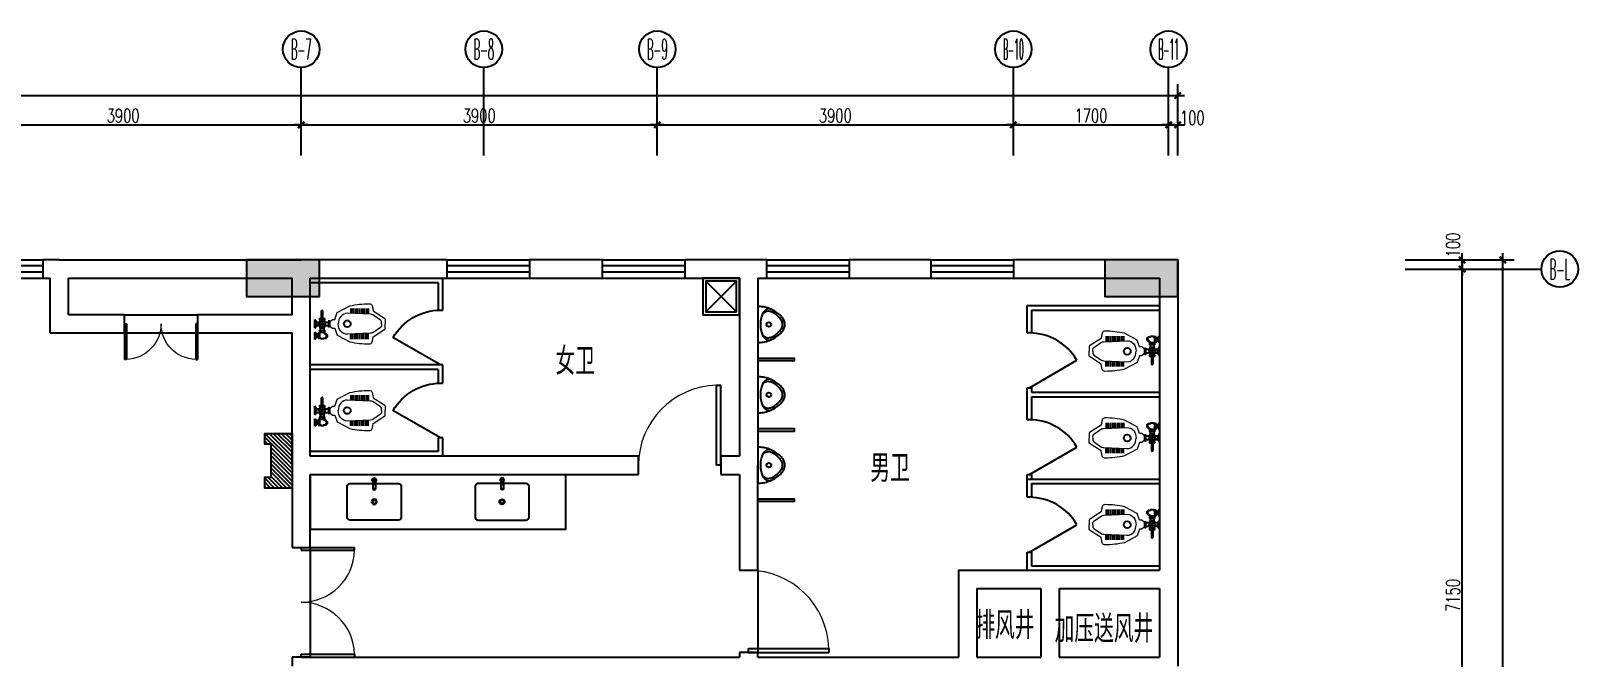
# Model space of a CAD drawing. Extents: x -41969 to 449372, y 65390 to 759577.
# Drawn here: x 196965 to 213909, y 733792 to 740650 of the extents above; entities that cross this region are included whole.
import ezdxf
from ezdxf.enums import TextEntityAlignment as Align

# ---------------------------------------------------------------- set-up
doc = ezdxf.new("R2010")
doc.units = 0
doc.header["$LTSCALE"] = 1000
doc.header["$MEASUREMENT"] = 0
doc.layers.add('74071 FF-SAN', color=4, linetype='Continuous', lineweight=20)
for name, color, linetype in [('AXIS_TEXT', 7, 'Continuous'), ('IN-door', 2, 'Continuous'), ('jg新结构柱', 9, 'Continuous'), ('WALL', 7, 'Continuous'), ('WINDOW', 2, 'Continuous'), ('WINDOW_TEXT', 7, 'Continuous'), ('卫生间洁具', 8, 'Continuous'), ('标注', 1, 'Continuous'), ('装修家具', 8, 'Continuous')]:
    doc.layers.add(name, color=color, linetype=linetype)
doc.styles.add('_TCH_AXIS', font='COMPLEX', dxfattribs={"bigfont": 'GBCBIG'})
doc.styles.add('COMPLEX', font='complex_.ttf')
doc.styles.add('DIM_FONT', font='SIMPLEX', dxfattribs={"width": 0.7, "bigfont": 'GBCBIG'})
doc.styles.add('SIMPLEX', font='SIMPLEX.SHX')
doc.styles.get("Standard").update_dxf_attribs({"font": 'gbenor.shx', "bigfont": 'gbcbig.shx'})
doc.dimstyles.new('DIMN', dxfattribs={"dimtxt": 300, "dimasz": 1, "dimexe": 250, "dimexo": 0, "dimgap": 150, "dimtad": 1, "dimdec": 0, "dimzin": 0, "dimdsep": 46, "dimtxsty": 'DIM_FONT', "dimblk": '_DIMX', "dimcen": 0.09, "dimclrd": 1, "dimclrt": 7, "dimadec": 0, "dimazin": 0, "dimtfac": 1, "dimtdec": 0, "dimtix": 1, "dimtmove": 2, "dimatfit": 3, "dimldrblk": '_DIMX', "dimfxl": 0, "dimtolj": 1, "dimtzin": 0, "dimarcsym": 0})

# ---------------------------------------------------------------- blocks, each defined once
blk = doc.blocks.new('A$C360C10AB')
at = {"color": 8}
for p, q in [((-3250, -350), (-3250, 0)), ((-3300, -50), (-4700, -50)), ((-3300, -50), (-3300, -350)), ((3150, -300), (4600, -300)), ((3150, -600), (3150, -300)), ((3200, -300), (4600, -300)), ((-3300, -350), (-3250, -350)), ((3200, -350), (4600, -350)), ((3200, -350), (4600, -350)), ((3200, -350), (3200, -600)), ((-3275, -950), (-3795, -650)), ((3200, -600), (3150, -600)), ((-3250, -950), (-4700, -950)), ((-3300, -950), (-4700, -950)), ((-3300, -1000), (-4700, -1000)), ((-3300, -1000), (-4700, -1000)), ((-3250, -950), (-3300, -950)), ((-3300, -950), (-3300, -950)), ((-3300, -1000), (-3300, -1150)), ((-3250, -1150), (-3250, -950)), ((-3250, -975), (-3250, -950)), ((3175, -1200), (3695, -900)), ((-3300, -1150), (-3250, -1150)), ((3150, -1550), (3150, -1200)), ((3150, -1200), (3200, -1200)), ((3200, -1200), (3200, -1250)), ((3200, -1250), (4600, -1250)), ((3200, -1250), (4600, -1250)), ((3200, -1300), (4600, -1300)), ((3200, -1300), (4600, -1300)), ((3200, -1300), (3200, -1550)), ((-3275, -1750), (-3795, -1450)), ((3200, -1550), (3150, -1550)), ((-3250, -1750), (-3300, -1750)), ((-3300, -1750), (-3300, -1900)), ((-3250, -1950), (-3250, -1750)), ((3175, -2150), (3695, -1850)), ((-3300, -1900), (-4700, -1900)), ((3150, -2225), (3150, -2150)), ((3150, -2150), (3200, -2150)), ((3150, -2400), (3150, -2200)), ((3150, -2200), (4600, -2200)), ((3200, -2150), (3200, -2200)), ((3200, -2200), (4600, -2200)), ((3200, -2250), (3200, -2400)), ((3200, -2250), (4600, -2250)), ((3200, -2250), (4600, -2250)), ((3200, -2400), (3150, -2400)), ((3175, -3000), (3695, -2700)), ((3150, -3200), (3150, -3000)), ((3150, -3000), (3200, -3000)), ((3200, -3000), (3200, -3150)), ((3200, -3150), (4600, -3150))]:
    blk.add_line(p, q, dxfattribs=at)
for points in [[(200, -878), (600, -878), (600, -907), (200, -907)], [(200, -1648), (600, -1648), (600, -1678), (200, -1678)], [(200, -2418), (600, -2418), (600, -2448), (200, -2448)]]:
    blk.add_lwpolyline(points, dxfattribs=at)
at = {"color": 8, "extrusion": (0, 0, -1)}
for centre in [(-3275, -950), (-3275, -1750)]:
    blk.add_ellipse(centre, major_axis=(424, 424), ratio=1, start_param=4.45059, end_param=5.497787, dxfattribs=at)
at = {"color": 8}
for centre in [(3175, -1200), (3175, -2150), (3175, -3000)]:
    blk.add_ellipse(centre, major_axis=(-424, 424), ratio=1, start_param=4.45059, end_param=5.497787, dxfattribs=at)
blk = doc.blocks.new('A$C6CAE1B6A')
at = {"color": 8}
for p, q in [((186, 387), (186, 325)), ((209, 387), (209, 326)), ((233, 387), (233, 327)), ((257, 387), (257, 328)), ((281, 387), (281, 329)), ((305, 387), (305, 330)), ((329, 387), (329, 331)), ((353, 387), (353, 332)), ((376, 387), (376, 333)), ((732, 361), (716, 361)), ((755, 366), (732, 366)), ((770, 391), (770, 311)), ((664, 240), (622, 240)), ((663, 201), (622, 201)), ((753, 240), (714, 240)), ((753, 201), (715, 201)), ((732, 338), (716, 338)), ((755, 331), (732, 331)), ((770, 268), (770, 172)), ((186, 53), (186, 115)), ((209, 53), (209, 114)), ((233, 53), (233, 113)), ((257, 53), (257, 112)), ((281, 53), (281, 111)), ((305, 53), (305, 110)), ((329, 53), (329, 109)), ((353, 53), (353, 108)), ((376, 53), (376, 107))]:
    blk.add_line(p, q, dxfattribs=at)
for points in [[(716, 374), (712, 374), (712, 378), (706, 378), (706, 382), (671, 382), (671, 376), (646, 376), (646, 363), (631, 363), (631, 344), (646, 344), (646, 329), (661, 329), (661, 324), (667, 324), (667, 313), (707, 313), (719, 321)], [(605, 247), (605, 193)], [(622, 193), (622, 247)], [(669, 245), (669, 263), (712, 263), (712, 243)], [(712, 197), (712, 178), (669, 178), (669, 195)], [(683, 167), (683, 83), (686, 80), (686, 76), (690, 76)], [(697, 167), (697, 83), (694, 80), (694, 76), (690, 76)]]:
    blk.add_lwpolyline(points, dxfattribs=at)
for points in [[(732, 379), (716, 379), (716, 321), (732, 321)], [(719, 313), (660, 313), (660, 293), (719, 293)], [(718, 178), (662, 178), (662, 167), (718, 167)], [(671, 293), (709, 293), (709, 263), (671, 263)]]:
    blk.add_lwpolyline(points, close=True, dxfattribs=at)
for centre, radius in [((416, 220), 37.7), ((689, 220), 32.4), ((689, 220), 12)]:
    blk.add_circle(centre, radius, dxfattribs=at)
for centre, radius, start, end in [((808, 351), 55, 133.5861, 226.4139), ((614, 239), 12, 43.7102, 136.2898), ((614, 201), 12, 223.7102, 316.2898), ((817, 220), 67.5, 135.0245, 224.9756)]:
    blk.add_arc(centre, radius, start, end, dxfattribs=at)
at = {"layer": '74071 FF-SAN', "color": 8}
for points in [[(605, 220), (605, 244), (578, 269), (551, 269), (526, 343), (387, 417, 0.052543), (173, 440, 0.132929), (154, 435, 0.161391), (145, 425, 0.043176), (139, 407, 0.005173), (135, 387), (130, 361), (5, 279, 0.19508), (0, 262), (0, 220)], [(605, 220), (605, 196), (578, 171), (551, 171), (526, 97), (387, 23, -0.052543), (173, 0, -0.132929), (154, 5, -0.161391), (145, 15, -0.043176), (139, 33, -0.005173), (135, 53), (130, 79), (5, 161, -0.19508), (0, 178), (0, 220)], [(41, 220), (41, 242, -0.210701), (52, 261), (136, 319, -0.078002), (159, 324), (413, 335, -0.245665), (487, 300, -0.196051), (513, 220, -0.196051)], [(41, 220), (41, 198, 0.210701), (52, 179), (136, 121, 0.078002), (159, 116), (413, 105, 0.245665), (487, 140, 0.196051), (513, 220, 0.196051)]]:
    blk.add_lwpolyline(points, format="xyb", dxfattribs=at)
blk = doc.blocks.new('A$C2B4B4DE6')
at = {"layer": '卫生间洁具', "color": 1}
blk.add_lwpolyline([(0, 400), (400, 400), (400, 0), (0, 0)], close=True, dxfattribs=at)
at = {"layer": '卫生间洁具', "color": 8}
blk.add_lwpolyline([(33, 367), (367, 367), (367, 33), (33, 33)], close=True, dxfattribs=at)
for points in [[(33, 367), (367, 33)], [(33, 33), (367, 367)]]:
    blk.add_lwpolyline(points, dxfattribs=at)
blk = doc.blocks.new('A$C59BC2475')
at = {"layer": '卫生间洁具', "color": 1}
for p, q in [((15, 226), (50, 150)), ((42, 238), (76, 162))]:
    blk.add_line(p, q, dxfattribs=at)
at = {"layer": '卫生间洁具', "color": 8}
for radius in [28.6, 19]:
    blk.add_circle((120, 29), radius, dxfattribs=at)
at = {"layer": '卫生间洁具', "color": 1}
blk.add_arc((22, 247), 21.9, 303.7888, 284.8126, dxfattribs=at)
at = {"layer": '卫生间洁具', "color": 8}
for centre, radius, start, end in [((22, 247), 11.7, 310.7142, 277.8871), ((22, 247), 10.2, 312.6958, 275.9055), ((23, 245), 2.73, 24.3007, 204.3007), ((298, 344), 295, 199.8088, 208.7925), ((-234, 104), 295, 19.8088, 28.7925), ((42, 203), 2.73, 204.3007, 24.3007)]:
    blk.add_arc(centre, radius, start, end, dxfattribs=at)
at = {"layer": '卫生间洁具', "color": 8, "extrusion": (-1.1128e-26, -1.18513e-26, -1)}
for centre in [(59, 165), (59, 164)]:
    blk.add_ellipse(centre, major_axis=(-13.3, -6), ratio=0.448066, start_param=3.141593, end_param=6.283185, dxfattribs=at)
at = {"layer": '卫生间洁具', "color": 1, "extrusion": (-1.1128e-26, -1.18513e-26, -1)}
blk.add_ellipse((63, 156), major_axis=(-13.3, -6), ratio=0.448066, start_param=3.141593, end_param=6.283185, dxfattribs=at)
blk = doc.blocks.new('A$C2BEA3424')
at = {"layer": '卫生间洁具', "color": 8}
for points in [[(46, 0), (389, 187, 0.056281), (357, 240, 0.051243), (311, 287, 0.047086), (253, 329, 0.038643), (200, 354, 0.050944), (157, 365, 0.073316), (111, 366, 0.092337), (75, 355, 0.092337), (46, 331, 0.073316), (22, 292, 0.050944), (8, 249, 0.038643), (1, 191, 0.047086), (3, 120, 0.051243), (19, 56, 0.056281)], [(147, 222, -0.999985), (171, 179, -0.999985)]]:
    blk.add_lwpolyline(points, format="xyb", close=True, dxfattribs=at)
for points in [[(295, 196, 0.099174), (299, 234, 0.110283), (288, 267, 0.092873), (261, 297, 0.05733), (232, 315, 0.037877), (184, 333, 0.072182), (122, 342, 0.124936), (87, 333), (87, 333, 0.124936), (60, 308, 0.072182), (34, 252, 0.037877), (23, 201, 0.05733), (22, 167, 0.092873), (34, 128, 0.110283), (55, 102, 0.099174), (89, 84)], [(2, 135, 0.078162), (12, 112, 0.158684), (36, 94, 0.087457), (89, 84, 0.073385), (138, 92, 0.051629), (203, 119), (203, 119, 0.051629), (262, 159, 0.073385), (295, 197, 0.087457), (316, 246, 0.158684), (313, 276, 0.078162), (299, 297)]]:
    blk.add_lwpolyline(points, format="xyb", dxfattribs=at)
blk = doc.blocks.new('asdsdggf54554')
at = {"layer": 'jg新结构柱'}
h = blk.add_hatch(color=256, dxfattribs=at)
h.paths.add_polyline_path([(-88250, -2243116), (-88771, -2243116), (-88771, -2243366), (-88250, -2243366)])
h.paths.add_polyline_path([(-77521, -2218066), (-77521, -2217666), (-78321, -2217666), (-78321, -2218066)])
h.paths.add_polyline_path([(-86921, -2218066), (-86921, -2217666), (-87721, -2217666), (-87721, -2218066)])
h.paths.add_polyline_path([(-86971, -2243366), (-87550, -2243366), (-87550, -2243116), (-87221, -2243116), (-87221, -2240916), (-86971, -2240916)])
h.paths.add_polyline_path([(-86921, -2235516), (-89271, -2235516), (-89271, -2235816), (-87221, -2235816), (-87221, -2237016), (-86921, -2237016)])
h.paths.add_polyline_path([(-85221, -2240666), (-85221, -2240016), (-84971, -2240016), (-84971, -2240416), (-83121, -2240416), (-83121, -2240666)])
h.paths.add_polyline_path([(-77521, -2240666), (-77521, -2240016), (-77771, -2240016), (-77771, -2240416), (-79171, -2240416), (-79171, -2240666)])
h.paths.add_polyline_path([(-77521, -2224816), (-77521, -2225466), (-77821, -2225466), (-77821, -2225116), (-79171, -2225116), (-79171, -2224816)])
h.paths.add_polyline_path([(-85321, -2224816), (-85321, -2225516), (-85021, -2225516), (-85021, -2225116), (-83571, -2225116), (-83571, -2224816)])
h.paths.add_polyline_path([(-83571, -2232566), (-83571, -2232866), (-84921, -2232866), (-84921, -2233416), (-85221, -2233416), (-85221, -2232016), (-84921, -2232016), (-84921, -2232566)])
h.paths.add_polyline_path([(-79171, -2232566), (-79171, -2232866), (-77821, -2232866), (-77821, -2233416), (-77521, -2233416), (-77521, -2232016), (-77821, -2232016), (-77821, -2232566)])
h.paths.add_polyline_path([(-76121, -2243116), (-76721, -2243116), (-76721, -2243366), (-76371, -2243366), (-76371, -2244766), (-76121, -2244766)])
h.paths.add_polyline_path([(-79221, -2244766), (-79421, -2244766), (-79421, -2243366), (-79821, -2243366), (-79821, -2243116), (-78821, -2243116), (-78821, -2243366), (-79221, -2243366)])
h.paths.add_polyline_path([(-76371, -2252166), (-76121, -2252166), (-76121, -2251916), (-76121, -2250466), (-76371, -2250466)])
h.paths.add_polyline_path([(-83096, -2245116), (-83346, -2245116), (-83346, -2245366), (-83346, -2247366), (-83096, -2247366)])
h.paths.add_polyline_path([(-79221, -2251166), (-79421, -2251166), (-79421, -2252566), (-79821, -2252566), (-79821, -2252816), (-78821, -2252816), (-78821, -2252566), (-79221, -2252566)])
h.paths.add_polyline_path([(-83121, -2251166), (-83321, -2251166), (-83321, -2252516), (-83721, -2252516), (-83721, -2252816), (-82721, -2252816), (-82721, -2252516), (-83121, -2252516)])
h.paths.add_polyline_path([(-95021, -2243416), (-95021, -2242116), (-94721, -2242116), (-94721, -2243116), (-93371, -2243116), (-93371, -2243416)])
h.paths.add_polyline_path([(-97021, -2235516), (-94821, -2235516), (-94821, -2235816), (-96721, -2235816), (-96721, -2237266), (-97021, -2237266)])
h.paths.add_polyline_path([(-96771, -2243365), (-97421, -2243365), (-97421, -2243115), (-97021, -2243115), (-97021, -2241665), (-96771, -2241665)])
h.paths.add_polyline_path([(-91171, -2247015), (-90871, -2247015), (-90871, -2245415), (-90521, -2245415), (-90521, -2245115), (-91521, -2245115), (-91521, -2245415), (-91171, -2245415)])
h.paths.add_polyline_path([(-90871, -2251166), (-91171, -2251166), (-91171, -2252516), (-91721, -2252516), (-91721, -2252816), (-90321, -2252816), (-90321, -2252516), (-90871, -2252516)])
h.paths.add_polyline_path([(-98946, -2245116), (-98696, -2245116), (-98696, -2245366), (-98696, -2247366), (-98946, -2247366)])
h.paths.add_polyline_path([(-105671, -2252166), (-105921, -2252166), (-105921, -2251916), (-105921, -2250466), (-105671, -2250466)])
h.paths.add_polyline_path([(-98721, -2251166), (-98921, -2251166), (-98921, -2252516), (-99321, -2252516), (-99321, -2252816), (-98321, -2252816), (-98321, -2252516), (-98721, -2252516)])
h.paths.add_polyline_path([(-102621, -2251166), (-102821, -2251166), (-102821, -2252566), (-103221, -2252566), (-103221, -2252816), (-102221, -2252816), (-102221, -2252566), (-102621, -2252566)])
h.paths.add_polyline_path([(-105921, -2243116), (-105321, -2243116), (-105321, -2243366), (-105671, -2243366), (-105671, -2244766), (-105921, -2244766)])
h.paths.add_polyline_path([(-102821, -2244765), (-102621, -2244765), (-102621, -2243365), (-102221, -2243365), (-102221, -2243115), (-103221, -2243115), (-103221, -2243365), (-102821, -2243365)])
h.paths.add_polyline_path([(-105121, -2236016), (-105121, -2235616), (-105921, -2235616), (-105921, -2236016)])
h.paths.add_polyline_path([(-96221, -2218066), (-96221, -2217666), (-97021, -2217666), (-97021, -2218066)])
h.paths.add_polyline_path([(-105121, -2218066), (-105121, -2217666), (-105921, -2217666), (-105921, -2218066)])
for points in [[(-86921, -2218066), (-86921, -2217666), (-87721, -2217666), (-87721, -2218066)], [(-77521, -2218066), (-77521, -2217666), (-78321, -2217666), (-78321, -2218066)]]:
    blk.add_lwpolyline(points, close=True, dxfattribs=at)
blk = doc.blocks.new('_AXISO')
blk.add_circle((0, 0), 0.5)
at = {"layer": 'AXIS_TEXT', "style": 'COMPLEX', "width": 1.041667}
blk.add_attdef('A', text='', height=0.56, dxfattribs=at).set_placement((-0.25, -0.28), (0.25, -0.28), align=Align.FIT)
blk = doc.blocks.new('_DIMX')
blk.add_line((-150, 0), (150, 0))
at = {"const_width": 50}
blk.add_lwpolyline([(-70, -70), (70, 70)], dxfattribs=at)
blk = doc.blocks.new('*D69')
at = {"layer": 'Defpoints', "color": 0}
for p in [(104879, -2131215), (100979, -2131549), (104879, -2131549)]:
    blk.add_point(p, dxfattribs=at)
at = {"layer": '标注', "color": 0, "lineweight": -2}
for p, q in [((100979, -2131549), (100979, -2131090)), ((104879, -2131549), (104879, -2131090))]:
    blk.add_line(p, q, dxfattribs=at)
at = {"layer": '标注', "color": 1, "lineweight": -2}
blk.add_line((100980, -2131215), (104879, -2131215), dxfattribs=at)
at = {"layer": '标注', "color": 1, "lineweight": -2, "xscale": 0.5, "yscale": 0.5, "zscale": 0.5, "rotation": 180}
blk.add_blockref('_DIMX', (100979, -2131215), dxfattribs=at)
at = {"layer": '标注', "color": 1, "lineweight": -2, "xscale": 0.5, "yscale": 0.5, "zscale": 0.5}
blk.add_blockref('_DIMX', (104879, -2131215), dxfattribs=at)
at = {"layer": '标注', "color": 7, "insert": (102929, -2131115), "char_height": 150, "attachment_point": 5, "style": 'DIM_FONT'}
blk.add_mtext('\\A1;3900', dxfattribs=at)
blk = doc.blocks.new('*D70')
at = {"layer": 'Defpoints', "color": 0}
for p in [(108779, -2131215), (104879, -2131549), (108779, -2131549)]:
    blk.add_point(p, dxfattribs=at)
at = {"layer": '标注', "color": 0, "lineweight": -2}
for p, q in [((104879, -2131549), (104879, -2131090)), ((108779, -2131549), (108779, -2131090))]:
    blk.add_line(p, q, dxfattribs=at)
at = {"layer": '标注', "color": 1, "lineweight": -2}
blk.add_line((104880, -2131215), (108779, -2131215), dxfattribs=at)
at = {"layer": '标注', "color": 1, "lineweight": -2, "xscale": 0.5, "yscale": 0.5, "zscale": 0.5, "rotation": 180}
blk.add_blockref('_DIMX', (104879, -2131215), dxfattribs=at)
at = {"layer": '标注', "color": 1, "lineweight": -2, "xscale": 0.5, "yscale": 0.5, "zscale": 0.5}
blk.add_blockref('_DIMX', (108779, -2131215), dxfattribs=at)
at = {"layer": '标注', "color": 7, "insert": (106829, -2131115), "char_height": 150, "attachment_point": 5, "style": 'DIM_FONT'}
blk.add_mtext('\\A1;3900', dxfattribs=at)
blk = doc.blocks.new('*D71')
at = {"layer": 'Defpoints', "color": 0}
for p in [(112679, -2131215), (108779, -2131549), (112679, -2131549)]:
    blk.add_point(p, dxfattribs=at)
at = {"layer": '标注', "color": 0, "lineweight": -2}
for p, q in [((108779, -2131549), (108779, -2131090)), ((112679, -2131549), (112679, -2131090))]:
    blk.add_line(p, q, dxfattribs=at)
at = {"layer": '标注', "color": 1, "lineweight": -2}
blk.add_line((108780, -2131215), (112679, -2131215), dxfattribs=at)
at = {"layer": '标注', "color": 1, "lineweight": -2, "xscale": 0.5, "yscale": 0.5, "zscale": 0.5, "rotation": 180}
blk.add_blockref('_DIMX', (108779, -2131215), dxfattribs=at)
at = {"layer": '标注', "color": 1, "lineweight": -2, "xscale": 0.5, "yscale": 0.5, "zscale": 0.5}
blk.add_blockref('_DIMX', (112679, -2131215), dxfattribs=at)
at = {"layer": '标注', "color": 7, "insert": (110729, -2131115), "char_height": 150, "attachment_point": 5, "style": 'DIM_FONT'}
blk.add_mtext('\\A1;3900', dxfattribs=at)
blk = doc.blocks.new('*D72')
at = {"layer": 'Defpoints', "color": 0}
for p in [(114379, -2131215), (112679, -2131549), (114379, -2131549)]:
    blk.add_point(p, dxfattribs=at)
at = {"layer": '标注', "color": 0, "lineweight": -2}
for p, q in [((112679, -2131549), (112679, -2131090)), ((114379, -2131549), (114379, -2131090))]:
    blk.add_line(p, q, dxfattribs=at)
at = {"layer": '标注', "color": 1, "lineweight": -2}
blk.add_line((112680, -2131215), (114379, -2131215), dxfattribs=at)
at = {"layer": '标注', "color": 1, "lineweight": -2, "xscale": 0.5, "yscale": 0.5, "zscale": 0.5, "rotation": 180}
blk.add_blockref('_DIMX', (112679, -2131215), dxfattribs=at)
at = {"layer": '标注', "color": 1, "lineweight": -2, "xscale": 0.5, "yscale": 0.5, "zscale": 0.5}
blk.add_blockref('_DIMX', (114379, -2131215), dxfattribs=at)
at = {"layer": '标注', "color": 7, "insert": (113529, -2131115), "char_height": 150, "attachment_point": 5, "style": 'DIM_FONT'}
blk.add_mtext('\\A1;1700', dxfattribs=at)
blk = doc.blocks.new('*D73')
at = {"layer": 'Defpoints', "color": 0}
for p in [(114479, -2131215), (114379, -2131549), (114479, -2131549)]:
    blk.add_point(p, dxfattribs=at)
at = {"layer": '标注', "color": 0, "lineweight": -2}
for p, q in [((114379, -2131549), (114379, -2131090)), ((114479, -2131549), (114479, -2131090))]:
    blk.add_line(p, q, dxfattribs=at)
at = {"layer": '标注', "color": 1, "lineweight": -2}
blk.add_line((114380, -2131215), (114479, -2131215), dxfattribs=at)
at = {"layer": '标注', "color": 1, "lineweight": -2, "xscale": 0.5, "yscale": 0.5, "zscale": 0.5, "rotation": 180}
blk.add_blockref('_DIMX', (114379, -2131215), dxfattribs=at)
at = {"layer": '标注', "color": 1, "lineweight": -2, "xscale": 0.5, "yscale": 0.5, "zscale": 0.5}
blk.add_blockref('_DIMX', (114479, -2131215), dxfattribs=at)
at = {"layer": '标注', "color": 7, "insert": (114638, -2131138), "char_height": 150, "attachment_point": 5, "style": 'DIM_FONT'}
blk.add_mtext('\\A1;100', dxfattribs=at)
blk = doc.blocks.new('*D74')
at = {"layer": 'Defpoints', "color": 0}
for p in [(114479, -2130894), (86079, -2131549), (114479, -2131549)]:
    blk.add_point(p, dxfattribs=at)
at = {"layer": '标注', "color": 0, "lineweight": -2}
for p, q in [((86079, -2131549), (86079, -2130769)), ((114479, -2131549), (114479, -2130769))]:
    blk.add_line(p, q, dxfattribs=at)
at = {"layer": '标注', "color": 1, "lineweight": -2}
blk.add_line((86080, -2130894), (114479, -2130894), dxfattribs=at)
at = {"layer": '标注', "color": 1, "lineweight": -2, "xscale": 0.5, "yscale": 0.5, "zscale": 0.5, "rotation": 180}
blk.add_blockref('_DIMX', (86079, -2130894), dxfattribs=at)
at = {"layer": '标注', "color": 1, "lineweight": -2, "xscale": 0.5, "yscale": 0.5, "zscale": 0.5}
blk.add_blockref('_DIMX', (114479, -2130894), dxfattribs=at)
at = {"layer": '标注', "color": 7, "insert": (100279, -2130794), "char_height": 150, "attachment_point": 5, "style": 'DIM_FONT'}
blk.add_mtext('\\A1;28400', dxfattribs=at)
blk = doc.blocks.new('*D94')
at = {"layer": 'Defpoints', "color": 0}
for p in [(116969, -2132794), (117594, -2132794), (116969, -2139944)]:
    blk.add_point(p, dxfattribs=at)
at = {"layer": '标注', "color": 0, "lineweight": -2}
for p, q in [((116969, -2132794), (117719, -2132794)), ((116969, -2139944), (117719, -2139944))]:
    blk.add_line(p, q, dxfattribs=at)
at = {"layer": '标注', "color": 1, "lineweight": -2}
blk.add_line((117594, -2139943), (117594, -2132794), dxfattribs=at)
at = {"layer": '标注', "color": 1, "lineweight": -2, "xscale": 0.5, "yscale": 0.5, "zscale": 0.5}
for p, rotation in [((117594, -2132794), 90), ((117594, -2139944), 270)]:
    blk.add_blockref('_DIMX', p, dxfattribs=dict(at, rotation=rotation))
at = {"layer": '标注', "color": 7, "insert": (117494, -2136369), "char_height": 150, "attachment_point": 5, "rotation": 90, "style": 'DIM_FONT'}
blk.add_mtext('\\A1;7150', dxfattribs=at)
blk = doc.blocks.new('*D95')
at = {"layer": 'Defpoints', "color": 0}
for p in [(116969, -2132694), (117594, -2132694), (116969, -2132794)]:
    blk.add_point(p, dxfattribs=at)
at = {"layer": '标注', "color": 0, "lineweight": -2}
for p, q in [((116969, -2132694), (117719, -2132694)), ((116969, -2132794), (117719, -2132794))]:
    blk.add_line(p, q, dxfattribs=at)
at = {"layer": '标注', "color": 1, "lineweight": -2}
blk.add_line((117594, -2132793), (117594, -2132694), dxfattribs=at)
at = {"layer": '标注', "color": 1, "lineweight": -2, "xscale": 0.5, "yscale": 0.5, "zscale": 0.5}
for p, rotation in [((117594, -2132694), 90), ((117594, -2132794), 270)]:
    blk.add_blockref('_DIMX', p, dxfattribs=dict(at, rotation=rotation))
at = {"layer": '标注', "color": 7, "insert": (117493, -2132531), "char_height": 150, "attachment_point": 5, "rotation": 90, "style": 'DIM_FONT'}
blk.add_mtext('\\A1;100', dxfattribs=at)
blk = doc.blocks.new('*D96')
at = {"layer": 'Defpoints', "color": 0}
for p in [(116969, -2132694), (118039, -2132694), (116969, -2167844)]:
    blk.add_point(p, dxfattribs=at)
at = {"layer": '标注', "color": 0, "lineweight": -2}
for p, q in [((116969, -2132694), (118164, -2132694)), ((116969, -2167844), (118164, -2167844))]:
    blk.add_line(p, q, dxfattribs=at)
at = {"layer": '标注', "color": 1, "lineweight": -2}
blk.add_line((118039, -2167843), (118039, -2132694), dxfattribs=at)
at = {"layer": '标注', "color": 1, "lineweight": -2, "xscale": 0.5, "yscale": 0.5, "zscale": 0.5}
for p, rotation in [((118039, -2132694), 90), ((118039, -2167844), 270)]:
    blk.add_blockref('_DIMX', p, dxfattribs=dict(at, rotation=rotation))
at = {"layer": '标注', "color": 7, "insert": (117939, -2150269), "char_height": 150, "attachment_point": 5, "rotation": 90, "style": 'DIM_FONT'}
blk.add_mtext('\\A1;35150', dxfattribs=at)
blk = doc.blocks.new('A$C1F3922E6')
at = {"layer": 'WALL'}
h = blk.add_hatch(dxfattribs=at)
h.set_pattern_fill('ANSI31', color=8, scale=20)
h.set_pattern_definition([(45, (-368583.165, 2079910.84), (-22.4506403, 22.4506403), [])])
h.paths.add_polyline_path([(0, 600), (0, 0), (300, 0), (300, 120), (230, 120), (230, 480), (300, 480), (300, 600)])
at = {"layer": 'WALL', "color": 2}
blk.add_lwpolyline([(0, 600), (0, 0), (300, 0), (300, 120), (230, 120), (230, 480), (300, 480), (300, 600), (0, 600)], dxfattribs=at)
blk = doc.blocks.new('$DorLib2D$00000002')
for p, q in [((-0.5, 0), (-0.5, 0.4875)), ((-0.475, 0.4875), (-0.5, 0.4875)), ((-0.475, 0), (-0.475, 0.4875)), ((0.475, 0), (0.475, 0.4875)), ((0.475, 0.4875), (0.5, 0.4875)), ((0.5, 0), (0.5, 0.4875)), ((-0.5, 0), (-0.475, 0)), ((0.5, 0), (0.475, 0))]:
    blk.add_line(p, q)
at = {"lineweight": 13}
for centre, start, end in [((-0.4875, 0), 0, 88.53072), ((0.4875, 0), 91.46928, 180)]:
    blk.add_arc(centre, 0.4875, start, end, dxfattribs=at)
blk = doc.blocks.new('$DorLib2D$00000001')
for p, q in [((0.45, 0.975), (0.5, 0.975)), ((0.45, 0), (0.45, 0.975)), ((0.5, 0), (0.5, 0.975)), ((0.5, 0), (0.45, 0))]:
    blk.add_line(p, q)
at = {"lineweight": 13}
blk.add_arc((0.475, 0), 0.975, 91.4693, 180, dxfattribs=at)
blk = doc.blocks.new('_wblk')
for p, q in [((-0.5, 0.5), (0.5, 0.5)), ((0.5, 0.167), (-0.5, 0.167)), ((0.5, -0.167), (-0.5, -0.167)), ((-0.5, -0.5), (0.5, -0.5))]:
    blk.add_line(p, q)
at = {"layer": 'WINDOW_TEXT', "style": 'SIMPLEX', "flags": 9}
blk.add_attdef('A', text='', height=1, dxfattribs=at).set_placement((0, 1.5), align=Align.MIDDLE)
blk = doc.blocks.new('A$C1C350876')
at = {"layer": '标注', "color": 1}
for p, q in [((5024.6, 25529.8), (5024.6, 26492.7)), ((7024.6, 25529.8), (7024.6, 26492.7)), ((8924.6, 25529.8), (8924.6, 26492.7)), ((12824.6, 25529.8), (12824.6, 26492.7)), ((14524.6, 25529.8), (14524.6, 26492.7)), ((17114.5, 24285), (18608.9, 24285))]:
    blk.add_line(p, q, dxfattribs=at)
blk.add_circle((18808.9, 24285), 200, dxfattribs=at)
ref = blk.add_blockref('_AXISO', (5024.6, 26692.7), dxfattribs=dict(at, xscale=400, yscale=400, zscale=400))
ref.add_attrib('A', 'B-7', dxfattribs={"layer": 'AXIS_TEXT', "height": 226.27, "style": '_TCH_AXIS', "width": 0.33871}).set_placement((4911.5, 26579.6), (5137.8, 26579.6), align=Align.FIT)
ref = blk.add_blockref('_AXISO', (7024.6, 26692.7), dxfattribs=dict(at, xscale=400, yscale=400, zscale=400))
ref.add_attrib('A', 'B-8', dxfattribs={"layer": 'AXIS_TEXT', "height": 226.27, "style": '_TCH_AXIS', "width": 0.33871}).set_placement((6911.5, 26579.6), (7137.8, 26579.6), align=Align.FIT)
ref = blk.add_blockref('_AXISO', (8924.6, 26692.7), dxfattribs=dict(at, xscale=400, yscale=400, zscale=400))
ref.add_attrib('A', 'B-9', dxfattribs={"layer": 'AXIS_TEXT', "height": 226.27, "style": '_TCH_AXIS', "width": 0.33871}).set_placement((8811.5, 26579.6), (9037.8, 26579.6), align=Align.FIT)
ref = blk.add_blockref('_AXISO', (12824.6, 26692.7), dxfattribs=dict(at, xscale=400, yscale=400, zscale=400))
ref.add_attrib('A', 'B-10', dxfattribs={"layer": 'AXIS_TEXT', "height": 226.27, "style": '_TCH_AXIS', "width": 0.272727}).set_placement((12711.5, 26579.6), (12937.8, 26579.6), align=Align.FIT)
ref = blk.add_blockref('_AXISO', (14524.6, 26692.7), dxfattribs=dict(at, xscale=400, yscale=400, zscale=400))
ref.add_attrib('A', 'B-11', dxfattribs={"layer": 'AXIS_TEXT', "height": 226.27, "style": '_TCH_AXIS', "width": 0.291667}).set_placement((14411.5, 26579.6), (14637.8, 26579.6), align=Align.FIT)
at = {"layer": '标注', "color": 0, "style": '_TCH_AXIS', "width": 0.333333}
blk.add_text('B-L', height=226.27, dxfattribs=at).set_placement((18695.8, 24171.9), (18922.1, 24171.9), align=Align.FIT)
at = {"layer": '标注', "color": 1}
for p1, p2, distance, picture, middle in [((-13775.4, 25529.8), (14624.6, 25529.8), 654.9, '*D74', (424.6, 26284.7)), ((1124.6, 25529.8), (5024.6, 25529.8), 333.8, '*D69', (3074.6, 25963.6)), ((5024.6, 25529.8), (8924.6, 25529.8), 333.8, '*D70', (6974.6, 25963.6)), ((8924.6, 25529.8), (12824.6, 25529.8), 333.8, '*D71', (10874.6, 25963.6)), ((12824.6, 25529.8), (14524.6, 25529.8), 333.8, '*D72', (13674.6, 25963.6)), ((17114.5, -10765), (17114.5, 24385), -1069.7, '*D96', (18084.2, 6810)), ((17114.5, 17135), (17114.5, 24285), -625.4, '*D94', (17639.9, 20710))]:
    dim = blk.add_aligned_dim(p1=p1, p2=p2, distance=distance, dimstyle='DIMN', override={"dimscale": 0.5, "dimgap": 50}, dxfattribs=at)
    dim.commit()
    dim.dimension.update_dxf_attribs({"geometry": picture, "text_midpoint": middle, "insert": (-99854.4, 2157078.9)})
for base, p1, p2, angle, picture, middle in [((14624.6, 25863.6), (14524.6, 25529.8), (14624.6, 25529.8), 0, '*D73', (14783.7, 25941.2)), ((17739.9, 24385), (17114.5, 24285), (17114.5, 24385), 90, '*D95', (17639, 24548.1))]:
    dim = blk.add_linear_dim(base=base, p1=p1, p2=p2, angle=angle, dimstyle='DIMN', override={"dimscale": 0.5, "dimgap": 50}, dxfattribs=at)
    dim.commit()
    dim.dimension.update_dxf_attribs({"geometry": picture, "text_midpoint": middle, "dimtype": 129, "insert": (-99854.4, 2157078.9)})

msp = doc.modelspace()

# ---------------------------------------------------------------- linework, layer by layer
at = {"layer": 'IN-door'}
for p, q in [((200024.9, 734992.2), (200024.9, 733792.2)), ((204924.9, 734742.2), (204924.9, 733842.2))]:
    msp.add_line(p, q, dxfattribs=at)
at = {"layer": 'WALL'}
for p, q in [((197274.9, 738142.2), (197094.9, 738142.2)), ((197094.9, 738142.2), (197094.9, 737942.2)), ((197274.9, 738142.2), (199924.9, 738142.2)), ((201524.9, 738142.2), (199924.9, 738142.2)), ((201524.9, 737942.2), (201524.9, 738142.2)), ((203224.9, 738142.2), (202424.9, 738142.2)), ((202424.9, 738142.2), (202424.9, 737942.2)), ((203224.9, 737942.2), (203224.9, 738142.2)), ((204824.9, 738142.2), (204124.9, 738142.2)), ((204124.9, 738142.2), (204124.9, 737942.2)), ((205024.9, 738142.2), (204824.9, 738142.2)), ((205024.9, 737942.2), (205024.9, 738142.2)), ((206824.9, 738142.2), (205924.9, 738142.2)), ((205924.9, 738142.2), (205924.9, 737942.2)), ((206824.9, 737942.2), (206824.9, 738142.2)), ((209524.9, 738142.2), (207724.9, 738142.2)), ((207724.9, 738142.2), (207724.9, 737942.2)), ((209524.9, 738142.2), (209524.9, 734642.2)), ((197094.9, 737942.2), (197174.9, 737942.2)), ((197174.9, 737342.2), (197174.9, 737942.2)), ((197374.9, 737542.2), (197374.9, 737942.2)), ((197374.9, 737942.2), (199824.9, 737942.2)), ((199824.9, 737542.2), (199824.9, 737942.2)), ((200024.9, 737942.2), (201524.9, 737942.2)), ((200024.9, 737442.2), (200024.9, 737942.2)), ((202424.9, 737942.2), (203224.9, 737942.2)), ((204124.9, 737942.2), (204724.9, 737942.2)), ((204724.9, 737942.2), (204724.9, 735992.2)), ((204924.9, 737942.2), (204924.9, 735892.2)), ((204924.9, 737942.2), (205024.9, 737942.2)), ((205924.9, 737942.2), (206824.9, 737942.2)), ((207724.9, 737942.2), (209324.9, 737942.2)), ((209324.9, 737942.2), (209324.9, 734742.2)), ((197990.2, 737542.2), (197374.9, 737542.2)), ((197990.2, 737342.2), (197990.2, 737542.2)), ((199824.9, 737542.2), (198790.2, 737542.2)), ((198790.2, 737542.2), (198790.2, 737342.2)), ((200024.9, 735992.2), (200024.9, 737442.2)), ((197174.9, 737342.2), (197990.2, 737342.2)), ((198790.2, 737342.2), (199824.9, 737342.2)), ((199824.9, 735892.2), (199824.9, 737342.2)), ((199824.9, 735892.2), (199824.9, 734992.2)), ((203619.2, 735992.2), (200024.9, 735992.2)), ((203619.2, 735792.2), (203619.2, 735992.2)), ((204724.9, 735992.2), (204519.2, 735992.2)), ((204519.2, 735992.2), (204519.2, 735792.2)), ((204924.9, 734742.2), (204924.9, 735892.2)), ((200024.9, 734992.2), (200024.9, 735792.2)), ((200024.9, 735792.2), (203619.2, 735792.2)), ((204519.2, 735792.2), (204724.9, 735792.2)), ((204724.9, 735792.2), (204724.9, 734742.2)), ((199824.9, 734992.2), (200024.9, 734992.2)), ((204724.9, 734742.2), (204924.9, 734742.2)), ((207124.9, 734742.2), (207124.9, 733792.2)), ((207124.9, 734742.2), (208124.9, 734742.2)), ((208124.9, 734742.2), (209324.9, 734742.2)), ((207324.9, 734542.2), (207324.9, 733792.2)), ((207324.9, 734542.2), (208024.9, 734542.2)), ((208024.9, 734542.2), (208024.9, 733792.2)), ((208224.9, 734542.2), (208224.9, 733792.2)), ((208224.9, 734542.2), (209324.9, 734542.2)), ((209324.9, 734542.2), (209324.9, 733792.2)), ((209524.9, 734642.2), (209524.9, 733692.2)), ((200024.9, 733792.2), (199824.9, 733792.2)), ((199824.9, 733792.2), (199824.9, 733692.2)), ((200024.9, 733792.2), (202824.9, 733792.2)), ((202824.9, 733792.2), (204724.9, 733792.2)), ((204924.9, 733842.2), (204724.9, 733842.2)), ((204724.9, 733842.2), (204724.9, 733792.2)), ((204924.9, 733792.2), (204924.9, 733842.2)), ((204924.9, 733792.2), (207124.9, 733792.2)), ((207324.9, 733792.2), (208024.9, 733792.2)), ((208224.9, 733792.2), (209324.9, 733792.2))]:
    msp.add_line(p, q, dxfattribs=at)
at = {"layer": 'WINDOW'}
for p, q in [((197990.2, 737542.2), (198790.2, 737542.2)), ((197990.2, 737342.2), (198790.2, 737342.2))]:
    msp.add_line(p, q, dxfattribs=at)
msp.add_lwpolyline([(201324.9, 733792.2), (202724.9, 733792.2)], dxfattribs=at)
at = {"layer": '卫生间洁具', "color": 8}
msp.add_lwpolyline([(200024.9, 735792.2), (200024.9, 735192.2), (202824.9, 735192.2), (202824.9, 735792.2)], dxfattribs=at)
for points in [[(200739.5, 735692.2), (200989.9, 735692.2, -0.4142136), (201019.9, 735662.2), (201019.9, 735322.2, -0.4142136), (200989.9, 735292.2), (200459.9, 735292.2, -0.4142136), (200429.9, 735322.2), (200429.9, 735662.2, -0.4142136), (200459.9, 735692.2), (200710.3, 735692.2)], [(202110.3, 735692.2), (201859.9, 735692.2, 0.4142136), (201829.9, 735662.2), (201829.9, 735322.2, 0.4142136), (201859.9, 735292.2), (202389.9, 735292.2, 0.4142136), (202419.9, 735322.2), (202419.9, 735662.2, 0.4142136), (202389.9, 735692.2), (202139.5, 735692.2)]]:
    msp.add_lwpolyline(points, format="xyb", dxfattribs=at)

# ---------------------------------------------------------------- block references
at = {"color": 8, "rotation": 241.4450989759517}
for p in [(204946.9, 737670.3), (204946.9, 736900.1), (204946.9, 736129.9)]:
    msp.add_blockref('A$C2BEA3424', p, dxfattribs=at)
at = {"layer": 'IN-door', "zscale": 200}
for name, p, xscale, yscale, rotation in [('$DorLib2D$00000002', (198390.2, 737442.2), -800, 800, 179.9999999863263), ('$DorLib2D$00000001', (204069.2, 735892.2), 900, 900, 359.9999999979249), ('$DorLib2D$00000002', (199924.9, 734392.2), -1200, -1200, 89.99999990746754), ('$DorLib2D$00000001', (204824.9, 734292.2), -900, -900, 89.99999993801615)]:
    msp.add_blockref(name, p, dxfattribs=dict(at, xscale=xscale, yscale=yscale, rotation=rotation))
at = {"layer": 'jg新结构柱'}
msp.add_blockref('asdsdggf54554', (287045.8, 2955807.7), dxfattribs=at)
at = {"layer": 'WALL', "xscale": -1}
msp.add_blockref('A$C1F3922E6', (199824.9, 735642.2), dxfattribs=at)
at = {"layer": 'WINDOW', "yscale": 200, "zscale": 900}
for p, xscale, rotation in [((196644.9, 738042.2), 899.9999999999999, 359.9999986493478), ((201974.9, 738042.2), 900.0000000000017, 359.9999968134381), ((203674.9, 738042.2), 900.0000000000017, 359.9999968134381), ((205474.9, 738042.2), 900, 359.9999995850601), ((207274.9, 738042.2), 900, 359.9999995850601)]:
    msp.add_blockref('_wblk', p, dxfattribs=dict(at, xscale=xscale, rotation=rotation))
at = {"layer": '卫生间洁具', "color": 8, "xscale": -1}
for name, p, rotation in [('A$C2B4B4DE6', (204324.9, 737542.2), 270.0000000000019), ('A$C59BC2475', (200846.4, 735515.7), 24.29997733030968)]:
    msp.add_blockref(name, p, dxfattribs=dict(at, rotation=rotation))
at = {"layer": '卫生间洁具', "color": 8}
for name, p, rotation in [('A$C6CAE1B6A', (200844.6, 737662.2), 180.0000862444785), ('A$C6CAE1B6A', (208555.2, 736921.4), 8.624447848466622e-05), ('A$C6CAE1B6A', (200844.6, 736712.2), 180.0000862444785), ('A$C6CAE1B6A', (208555.2, 735971.4), 8.624447848466622e-05), ('A$C59BC2475', (202003.3, 735515.7), 335.700022666029), ('A$C6CAE1B6A', (208555.2, 735021.4), 8.624447848466622e-05)]:
    msp.add_blockref(name, p, dxfattribs=dict(at, rotation=rotation))
at = {"layer": '标注'}
msp.add_blockref('A$C1C350876', (194900.2, 713757.2), dxfattribs=at)
at = {"layer": '装修家具'}
msp.add_blockref('A$C360C10AB', (204724.9, 737942.2), dxfattribs=at)

# ---------------------------------------------------------------- texts
at = {"color": 9}
for s, p in [('女卫', (202710, 736882.6)), ('男卫', (206158.6, 735710.2)), ('排风井', (207307.5, 733988.7)), ('加压送风井', (208176.6, 733951))]:
    msp.add_text(s, height=300, dxfattribs=at).set_placement(p)

doc.saveas('drawing.dxf')
